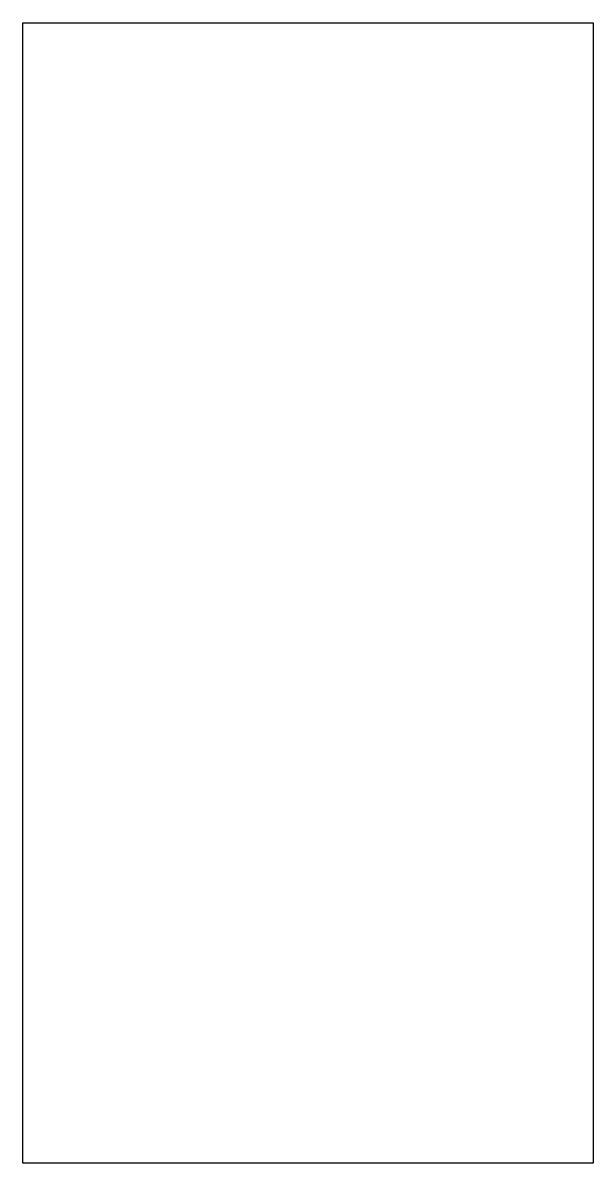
# Model space of a CAD drawing. Header units: metres. Extents: x 0 to 12, y 0 to 24.
import ezdxf

# ---------------------------------------------------------------- set-up
doc = ezdxf.new("R2010")
doc.units = ezdxf.units.M
doc.layers.add('PERIMETER', color=1, linetype='Continuous')

msp = doc.modelspace()

# ---------------------------------------------------------------- linework, layer by layer
at = {"layer": 'PERIMETER'}
msp.add_lwpolyline([(0, 24), (12, 24), (12, 0), (0, 0), (0, 24), (0, 24)], dxfattribs=at)

doc.saveas('drawing.dxf')
